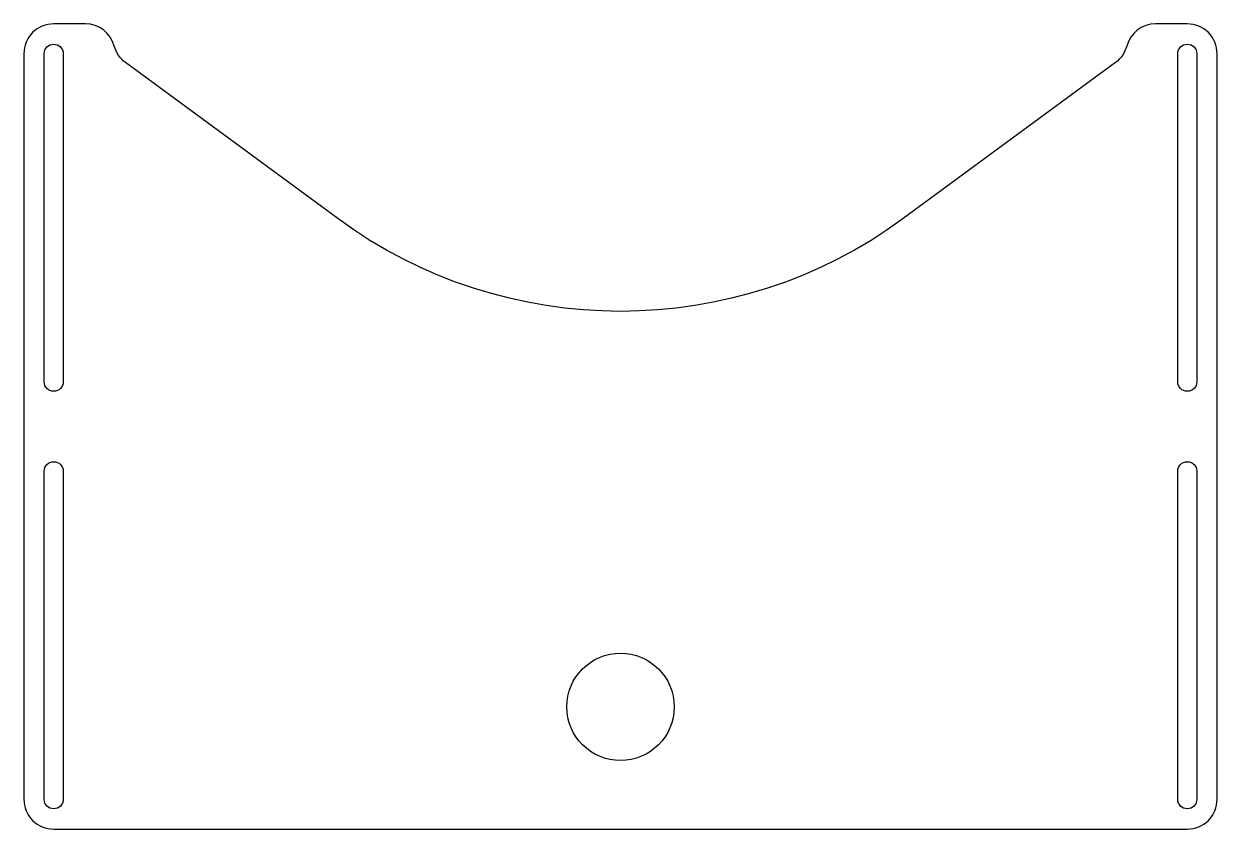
# Model space of a CAD drawing. Header units: millimetres. Extents: x -100 to 100, y -68 to 68.
import ezdxf

# ---------------------------------------------------------------- set-up
doc = ezdxf.new("R2010")
doc.units = ezdxf.units.MM

msp = doc.modelspace()

# ---------------------------------------------------------------- linework, layer by layer
for points in [[(89.67, 67.5, 0.341142), (84.84, 63.76, -0.171921), (82.96, 61), (47.39, 34.85, -0.328076), (-47.39, 34.85), (-82.96, 61, -0.171921), (-84.84, 63.76, 0.341142), (-89.67, 67.5), (-95, 67.5, 0.414214), (-100, 62.5), (-100, -62.5, 0.414214), (-95, -67.5), (95, -67.5, 0.414214), (100, -62.5), (100, 62.5, 0.414214), (95, 67.5)], [(-93.4, 7.5, -1), (-96.6, 7.5), (-96.6, 62.5, -1), (-93.4, 62.5)], [(93.4, 62.5, -1), (96.6, 62.5), (96.6, 7.5, -1), (93.4, 7.5)], [(-93.4, -62.5, -1), (-96.6, -62.5), (-96.6, -7.5, -1), (-93.4, -7.5)], [(93.4, -62.5), (93.4, -7.5, -1), (96.6, -7.5), (96.6, -62.5, -1)]]:
    msp.add_lwpolyline(points, format="xyb", close=True)
msp.add_circle((0, -47), 9)

doc.saveas('drawing.dxf')
